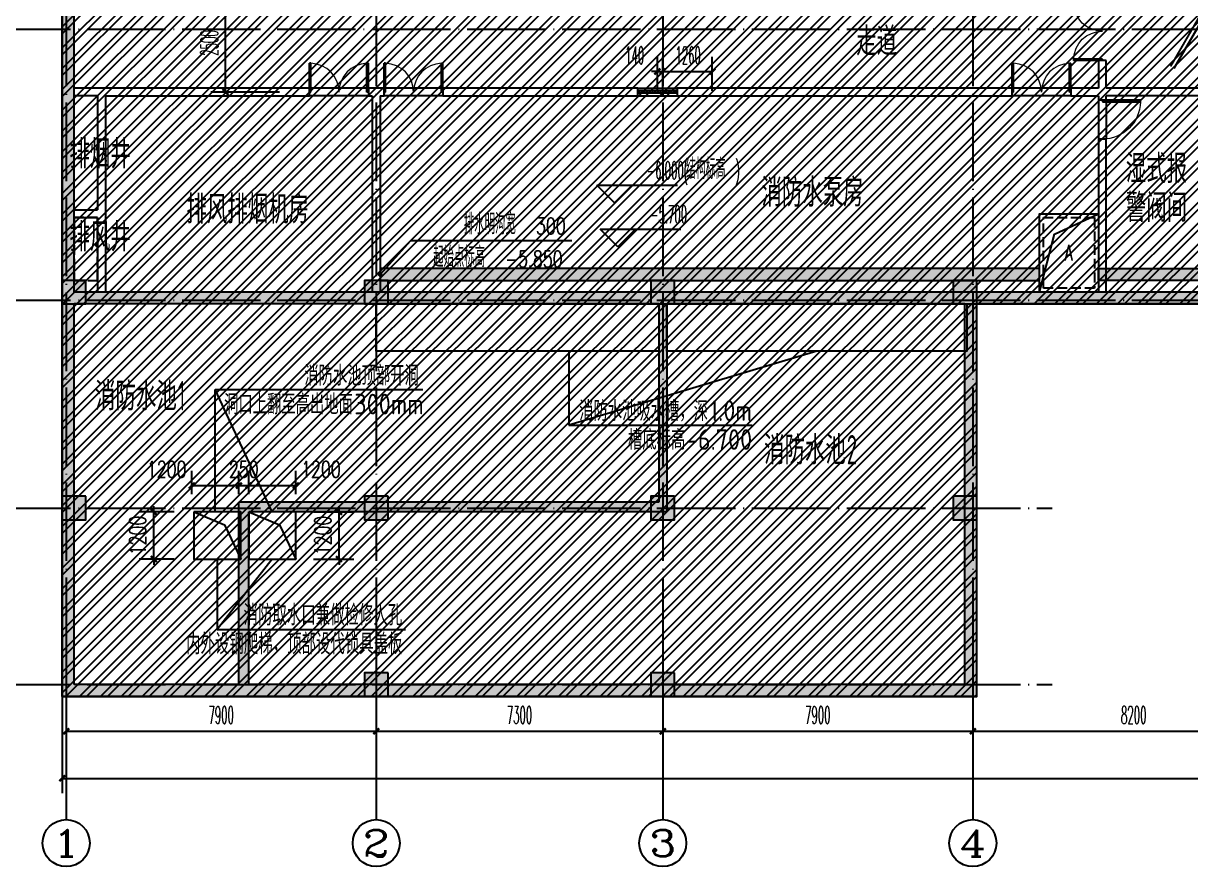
# Model space of a CAD drawing. Extents: x -888467 to -675969, y -675351 to -419232.
# Drawn here: x -857630 to -827889, y -504677 to -483189 of the extents above; entities that cross this region are included whole.
import ezdxf
from ezdxf.enums import TextEntityAlignment as Align

# ---------------------------------------------------------------- set-up
doc = ezdxf.new("R2010")
doc.units = 0
doc.header["$LTSCALE"] = 1000
for name, pattern in [('__DASH', [0.35, 0.25, -0.1]), ('DASH', [0.35, 0.25, -0.1]), ('DOTE', [2.42, 2, -0.2, 0.02, -0.2])]:
    doc.linetypes.add(name, pattern=pattern)
doc.layers.get('0').update_dxf_attribs({"linetype": 'CONTINUOUS'})
doc.layers.get('Defpoints').update_dxf_attribs({"linetype": 'CONTINUOUS'})
for name, color, linetype in [('AXIS', 3, 'CONTINUOUS'), ('AXIS_TEXT', 7, 'CONTINUOUS'), ('DOTE', 252, 'CONTINUOUS'), ('PUB_HATCH', 8, 'CONTINUOUS'), ('建筑层', 253, 'CONTINUOUS'), ('结构柱子', 253, 'CONTINUOUS')]:
    doc.layers.add(name, color=color, linetype=linetype)
doc.styles.add('_TCH_AXIS', font='COMPLEX', dxfattribs={"bigfont": 'GBCBIG'})
doc.styles.add('_TCH_DIM', font='simplex.shx', dxfattribs={"width": 0.6, "bigfont": 'gbcbig.shx'})
doc.styles.add('_TCH_DIM_T3', font='simplex.shx', dxfattribs={"width": 0.423529, "bigfont": 'gbcbig.shx'})
doc.styles.add('A_DIM', font='simplex.shx', dxfattribs={"width": 0.7, "bigfont": 'gbcbig.shx'})
doc.styles.add('A_DIM_T3', font='simplex.shx', dxfattribs={"width": 0.7, "bigfont": 'gbcbig.shx'})
doc.styles.add('COMPLEX', font='COMPLEX')
doc.styles.add('HZ', font='txt.shx', dxfattribs={"width": 0.9, "bigfont": 'hztxt.shx'})
doc.styles.get("Standard").update_dxf_attribs({"font": 'GBENOR', "bigfont": 'GBCBIG'})
doc.styles.add('房间名称', font='simplex.shx', dxfattribs={"width": 0.75, "bigfont": 'gbcbig.shx'})
doc.dimstyles.new('_TCH_ARCH&&150', dxfattribs={"dimtxt": 446.25, "dimasz": 150, "dimexe": 375, "dimexo": 450, "dimgap": 189.375, "dimtad": 1, "dimdec": 0, "dimzin": 0, "dimdsep": 46, "dimtxsty": '_TCH_DIM_T3', "dimblk": 'ARCHTICK', "dimcen": 0.09, "dimclrt": 7, "dimazin": 2, "dimtfac": 1, "dimtdec": 0, "dimtix": 1, "dimtmove": 2, "dimatfit": 3, "dimfxl": 1, "dimtolj": 1, "dimtzin": 0, "dimarcsym": 0})
doc.dimstyles.new('_TWT_ARCH&&150', dxfattribs={"dimtxt": 420, "dimasz": 150, "dimexe": 375, "dimexo": 450, "dimgap": 202.5, "dimtad": 1, "dimdec": 0, "dimzin": 0, "dimdsep": 46, "dimtxsty": 'A_DIM_T3', "dimblk": 'ARCHTICK', "dimcen": 0.09, "dimclrt": 7, "dimazin": 2, "dimtfac": 1, "dimtdec": 0, "dimtix": 1, "dimtmove": 2, "dimatfit": 3, "dimfxl": 1, "dimtolj": 1, "dimtzin": 0, "dimarcsym": 0})
pattern_1 = [(0, (-1303341.21, -1522689.866), (39.6875, 79.375), [0, -79.375])]

# ---------------------------------------------------------------- blocks, each defined once
blk = doc.blocks.new('_ArchTick')
at = {"color": 0, "linetype": 'ByBlock', "const_width": 0.4}
blk.add_lwpolyline([(-0.5, -0.5), (0.5, 0.5)], dxfattribs=at)
blk = doc.blocks.new('*D76')
at = {"layer": 'Defpoints', "color": 0, "transparency": 16777216}
for p in [(-852139, -494968), (-853339, -495639), (-852139, -495639)]:
    blk.add_point(p, dxfattribs=at)
at = {"layer": '建筑层', "color": 0, "lineweight": -2, "transparency": 16777216}
for p, q in [((-853339, -495189), (-853339, -494593)), ((-852139, -495189), (-852139, -494593)), ((-853339, -494968), (-852139, -494968))]:
    blk.add_line(p, q, dxfattribs=at)
at = {"layer": '建筑层', "color": 0, "lineweight": -2, "transparency": 16777216, "xscale": 150, "yscale": 150, "zscale": 150, "rotation": 180}
blk.add_blockref('_ArchTick', (-853339, -494968), dxfattribs=at)
at = {"layer": '建筑层', "color": 0, "lineweight": -2, "transparency": 16777216, "xscale": 150, "yscale": 150, "zscale": 150}
blk.add_blockref('_ArchTick', (-852139, -494968), dxfattribs=at)
at = {"layer": '建筑层', "color": 7, "transparency": 16777216, "insert": (-853979, -494555), "char_height": 420, "attachment_point": 5, "style": 'A_DIM_T3'}
blk.add_mtext('\\A1;1200', dxfattribs=at)
blk = doc.blocks.new('*D77')
at = {"layer": 'Defpoints', "color": 0, "transparency": 16777216}
for p in [(-851889, -494968), (-852139, -495639), (-851889, -495639)]:
    blk.add_point(p, dxfattribs=at)
at = {"layer": '建筑层', "color": 0, "lineweight": -2, "transparency": 16777216}
for p, q in [((-852139, -495189), (-852139, -494593)), ((-851889, -495189), (-851889, -494593)), ((-852139, -494968), (-852289, -494968)), ((-852139, -494968), (-851889, -494968)), ((-851889, -494968), (-851739, -494968))]:
    blk.add_line(p, q, dxfattribs=at)
at = {"layer": '建筑层', "color": 0, "lineweight": -2, "transparency": 16777216, "xscale": 150, "yscale": 150, "zscale": 150}
blk.add_blockref('_ArchTick', (-852139, -494968), dxfattribs=at)
at = {"layer": '建筑层', "color": 0, "lineweight": -2, "transparency": 16777216, "xscale": 150, "yscale": 150, "zscale": 150, "rotation": 180}
blk.add_blockref('_ArchTick', (-851889, -494968), dxfattribs=at)
at = {"layer": '建筑层', "color": 7, "transparency": 16777216, "insert": (-852014, -494555), "char_height": 420, "attachment_point": 5, "style": 'A_DIM_T3'}
blk.add_mtext('\\A1;250', dxfattribs=at)
blk = doc.blocks.new('*D78')
at = {"layer": 'Defpoints', "color": 0, "transparency": 16777216}
for p in [(-850689, -494968), (-851889, -495639), (-850689, -495639)]:
    blk.add_point(p, dxfattribs=at)
at = {"layer": '建筑层', "color": 0, "lineweight": -2, "transparency": 16777216}
for p, q in [((-851889, -495189), (-851889, -494593)), ((-850689, -495189), (-850689, -494593)), ((-851889, -494968), (-850689, -494968))]:
    blk.add_line(p, q, dxfattribs=at)
at = {"layer": '建筑层', "color": 0, "lineweight": -2, "transparency": 16777216, "xscale": 150, "yscale": 150, "zscale": 150, "rotation": 180}
blk.add_blockref('_ArchTick', (-851889, -494968), dxfattribs=at)
at = {"layer": '建筑层', "color": 0, "lineweight": -2, "transparency": 16777216, "xscale": 150, "yscale": 150, "zscale": 150}
blk.add_blockref('_ArchTick', (-850689, -494968), dxfattribs=at)
at = {"layer": '建筑层', "color": 7, "transparency": 16777216, "insert": (-850049, -494555), "char_height": 420, "attachment_point": 5, "style": 'A_DIM_T3'}
blk.add_mtext('\\A1;1200', dxfattribs=at)
blk = doc.blocks.new('*D79')
at = {"layer": 'Defpoints', "color": 0, "transparency": 16777216}
for p in [(-850689, -495639), (-849587, -495639), (-850689, -496839)]:
    blk.add_point(p, dxfattribs=at)
at = {"layer": '建筑层', "color": 0, "lineweight": -2, "transparency": 16777216}
for p, q in [((-849587, -495639), (-849587, -495489)), ((-850239, -495639), (-849212, -495639)), ((-849587, -496839), (-849587, -495639)), ((-850239, -496839), (-849212, -496839)), ((-849587, -496839), (-849587, -496989))]:
    blk.add_line(p, q, dxfattribs=at)
at = {"layer": '建筑层', "color": 0, "lineweight": -2, "transparency": 16777216, "xscale": 150, "yscale": 150, "zscale": 150}
for p, rotation in [((-849587, -495639), 270), ((-849587, -496839), 90)]:
    blk.add_blockref('_ArchTick', p, dxfattribs=dict(at, rotation=rotation))
at = {"layer": '建筑层', "color": 7, "transparency": 16777216, "insert": (-849999, -496239), "char_height": 420, "attachment_point": 5, "rotation": 90, "style": 'A_DIM_T3'}
blk.add_mtext('\\A1;1200', dxfattribs=at)
blk = doc.blocks.new('*D80')
at = {"layer": 'Defpoints', "color": 0, "transparency": 16777216}
for p in [(-854306, -495639), (-853339, -495639), (-853339, -496839)]:
    blk.add_point(p, dxfattribs=at)
at = {"layer": '建筑层', "color": 0, "lineweight": -2, "transparency": 16777216}
for p, q in [((-854306, -495639), (-854306, -495489)), ((-853789, -495639), (-854681, -495639)), ((-854306, -496839), (-854306, -495639)), ((-853789, -496839), (-854681, -496839)), ((-854306, -496839), (-854306, -496989))]:
    blk.add_line(p, q, dxfattribs=at)
at = {"layer": '建筑层', "color": 0, "lineweight": -2, "transparency": 16777216, "xscale": 150, "yscale": 150, "zscale": 150}
for p, rotation in [((-854306, -495639), 270), ((-854306, -496839), 90)]:
    blk.add_blockref('_ArchTick', p, dxfattribs=dict(at, rotation=rotation))
at = {"layer": '建筑层', "color": 7, "transparency": 16777216, "insert": (-854719, -496239), "char_height": 420, "attachment_point": 5, "rotation": 90, "style": 'A_DIM_T3'}
blk.add_mtext('\\A1;1200', dxfattribs=at)
blk = doc.blocks.new('A$C2B1B7B0A')
at = {"layer": '结构柱子'}
h = blk.add_hatch(color=253, dxfattribs=at)
h.dxf.hatch_style = 1
h.paths.add_polyline_path([(600, 10600), (0, 10600), (0, 10000), (600, 10000)])
h = blk.add_hatch(color=253, dxfattribs=at)
h.dxf.hatch_style = 1
h.paths.add_polyline_path([(8300, 10600), (7700, 10600), (7700, 10000), (8300, 10000)])
h = blk.add_hatch(color=253, dxfattribs=at)
h.dxf.hatch_style = 1
h.paths.add_polyline_path([(15600, 10600), (15000, 10600), (15000, 10000), (15600, 10000)])
h = blk.add_hatch(color=253, dxfattribs=at)
h.dxf.hatch_style = 1
h.paths.add_polyline_path([(23300, 10600), (22700, 10600), (22700, 10000), (23300, 10000)])
h = blk.add_hatch(color=253, dxfattribs=at)
h.dxf.hatch_style = 1
h.paths.add_polyline_path([(600, 5100), (0, 5100), (0, 4500), (600, 4500)])
h = blk.add_hatch(color=253, dxfattribs=at)
h.dxf.hatch_style = 1
h.paths.add_polyline_path([(8300, 5100), (7700, 5100), (7700, 4500), (8300, 4500)])
h = blk.add_hatch(color=253, dxfattribs=at)
h.dxf.hatch_style = 1
h.paths.add_polyline_path([(15600, 5100), (15000, 5100), (15000, 4500), (15600, 4500)])
h = blk.add_hatch(color=253, dxfattribs=at)
h.dxf.hatch_style = 1
h.paths.add_polyline_path([(23300, 5100), (22700, 5100), (22700, 4500), (23300, 4500)])
h = blk.add_hatch(color=253, dxfattribs=at)
h.dxf.hatch_style = 1
h.paths.add_polyline_path([(8300, 600), (7700, 600), (7700, 0), (8300, 0)])
h = blk.add_hatch(color=253, dxfattribs=at)
h.dxf.hatch_style = 1
h.paths.add_polyline_path([(15600, 600), (15000, 600), (15000, 0), (15600, 0)])
at = {"layer": '结构柱子', "color": 253}
for points in [[(600, 10600), (0, 10600), (0, 10000), (600, 10000)], [(8300, 10600), (7700, 10600), (7700, 10000), (8300, 10000)], [(15600, 10600), (15000, 10600), (15000, 10000), (15600, 10000)], [(23300, 10600), (22700, 10600), (22700, 10000), (23300, 10000)], [(600, 5100), (0, 5100), (0, 4500), (600, 4500)], [(8300, 5100), (7700, 5100), (7700, 4500), (8300, 4500)], [(15600, 5100), (15000, 5100), (15000, 4500), (15600, 4500)], [(23300, 5100), (22700, 5100), (22700, 4500), (23300, 4500)], [(8300, 600), (7700, 600), (7700, 0), (8300, 0)], [(15600, 600), (15000, 600), (15000, 0), (15600, 0)]]:
    blk.add_lwpolyline(points, close=True, dxfattribs=at)
blk = doc.blocks.new('*D585')
at = {"layer": 'Defpoints', "color": 0, "transparency": 16777216}
for p in [(-840076, -484417), (-841339, -485359), (-840076, -485359)]:
    blk.add_point(p, dxfattribs=at)
at = {"layer": '建筑层', "color": 0, "lineweight": -2, "transparency": 16777216}
for p, q in [((-841339, -484909), (-841339, -484042)), ((-840076, -484909), (-840076, -484042)), ((-841339, -484417), (-840076, -484417))]:
    blk.add_line(p, q, dxfattribs=at)
at = {"layer": '建筑层', "color": 0, "lineweight": -2, "transparency": 16777216, "xscale": 150, "yscale": 150, "zscale": 150, "rotation": 180}
blk.add_blockref('_ArchTick', (-841339, -484417), dxfattribs=at)
at = {"layer": '建筑层', "color": 0, "lineweight": -2, "transparency": 16777216, "xscale": 150, "yscale": 150, "zscale": 150}
blk.add_blockref('_ArchTick', (-840076, -484417), dxfattribs=at)
at = {"layer": '建筑层', "color": 7, "transparency": 16777216, "insert": (-840692, -484004), "char_height": 446.2, "attachment_point": 5, "style": '_TCH_DIM_T3'}
blk.add_mtext('\\A1;1260', dxfattribs=at)
blk = doc.blocks.new('*D586')
at = {"layer": 'Defpoints', "color": 0, "transparency": 16777216}
for p in [(-841339, -484417), (-841476, -485359), (-841339, -485359)]:
    blk.add_point(p, dxfattribs=at)
at = {"layer": '建筑层', "color": 0, "lineweight": -2, "transparency": 16777216}
for p, q in [((-841476, -484909), (-841476, -484042)), ((-841339, -484909), (-841339, -484042)), ((-841476, -484417), (-841626, -484417)), ((-841476, -484417), (-841339, -484417)), ((-841339, -484417), (-841189, -484417))]:
    blk.add_line(p, q, dxfattribs=at)
at = {"layer": '建筑层', "color": 0, "lineweight": -2, "transparency": 16777216, "xscale": 150, "yscale": 150, "zscale": 150}
blk.add_blockref('_ArchTick', (-841476, -484417), dxfattribs=at)
at = {"layer": '建筑层', "color": 0, "lineweight": -2, "transparency": 16777216, "xscale": 150, "yscale": 150, "zscale": 150, "rotation": 180}
blk.add_blockref('_ArchTick', (-841339, -484417), dxfattribs=at)
at = {"layer": '建筑层', "color": 7, "transparency": 16777216, "insert": (-842055, -484004), "char_height": 446.2, "attachment_point": 5, "style": '_TCH_DIM_T3'}
blk.add_mtext('\\A1;140', dxfattribs=at)
blk = doc.blocks.new('*D587')
at = {"layer": 'Defpoints', "color": 0, "transparency": 16777216}
for p in [(-852479, -482439), (-850652, -482439), (-850652, -484939)]:
    blk.add_point(p, dxfattribs=at)
at = {"layer": '建筑层', "color": 0, "lineweight": -2, "transparency": 16777216}
for p, q in [((-851102, -482439), (-852854, -482439)), ((-852479, -484939), (-852479, -482439)), ((-851102, -484939), (-852854, -484939))]:
    blk.add_line(p, q, dxfattribs=at)
at = {"layer": '建筑层', "color": 0, "lineweight": -2, "transparency": 16777216, "xscale": 150, "yscale": 150, "zscale": 150}
for p, rotation in [((-852479, -482439), 90), ((-852479, -484939), 270)]:
    blk.add_blockref('_ArchTick', p, dxfattribs=dict(at, rotation=rotation))
at = {"layer": '建筑层', "color": 7, "transparency": 16777216, "insert": (-852892, -483689), "char_height": 446.2, "attachment_point": 5, "rotation": 90, "style": '_TCH_DIM_T3'}
blk.add_mtext('\\A1;2500', dxfattribs=at)
blk = doc.blocks.new('*D591')
at = {"layer": 'AXIS', "color": 0, "lineweight": -2, "transparency": 16777216}
for p, q in [((-856539, -497927), (-856539, -501602)), ((-848639, -497927), (-848639, -501602)), ((-856539, -501227), (-848639, -501227))]:
    blk.add_line(p, q, dxfattribs=at)
at = {"layer": 'Defpoints', "color": 0, "transparency": 16777216}
for p in [(-856539, -497477), (-848639, -497477), (-848639, -501227)]:
    blk.add_point(p, dxfattribs=at)
at = {"layer": 'AXIS', "color": 0, "lineweight": -2, "transparency": 16777216, "xscale": 150, "yscale": 150, "zscale": 150, "rotation": 180}
blk.add_blockref('_ArchTick', (-856539, -501227), dxfattribs=at)
at = {"layer": 'AXIS', "color": 0, "lineweight": -2, "transparency": 16777216, "xscale": 150, "yscale": 150, "zscale": 150}
blk.add_blockref('_ArchTick', (-848639, -501227), dxfattribs=at)
at = {"layer": 'AXIS', "color": 7, "transparency": 16777216, "insert": (-852589, -500814), "char_height": 446.2, "attachment_point": 5, "style": '_TCH_DIM_T3'}
blk.add_mtext('\\A1;7900', dxfattribs=at)
blk = doc.blocks.new('*D592')
at = {"layer": 'AXIS', "color": 0, "lineweight": -2, "transparency": 16777216}
for p, q in [((-848639, -497927), (-848639, -501602)), ((-841339, -497927), (-841339, -501602)), ((-848639, -501227), (-841339, -501227))]:
    blk.add_line(p, q, dxfattribs=at)
at = {"layer": 'Defpoints', "color": 0, "transparency": 16777216}
for p in [(-848639, -497477), (-841339, -497477), (-841339, -501227)]:
    blk.add_point(p, dxfattribs=at)
at = {"layer": 'AXIS', "color": 0, "lineweight": -2, "transparency": 16777216, "xscale": 150, "yscale": 150, "zscale": 150, "rotation": 180}
blk.add_blockref('_ArchTick', (-848639, -501227), dxfattribs=at)
at = {"layer": 'AXIS', "color": 0, "lineweight": -2, "transparency": 16777216, "xscale": 150, "yscale": 150, "zscale": 150}
blk.add_blockref('_ArchTick', (-841339, -501227), dxfattribs=at)
at = {"layer": 'AXIS', "color": 7, "transparency": 16777216, "insert": (-844989, -500814), "char_height": 446.2, "attachment_point": 5, "style": '_TCH_DIM_T3'}
blk.add_mtext('\\A1;7300', dxfattribs=at)
blk = doc.blocks.new('*D593')
at = {"layer": 'AXIS', "color": 0, "lineweight": -2, "transparency": 16777216}
for p, q in [((-841339, -497927), (-841339, -501602)), ((-833439, -497927), (-833439, -501602)), ((-841339, -501227), (-833439, -501227))]:
    blk.add_line(p, q, dxfattribs=at)
at = {"layer": 'Defpoints', "color": 0, "transparency": 16777216}
for p in [(-841339, -497477), (-833439, -497477), (-833439, -501227)]:
    blk.add_point(p, dxfattribs=at)
at = {"layer": 'AXIS', "color": 0, "lineweight": -2, "transparency": 16777216, "xscale": 150, "yscale": 150, "zscale": 150, "rotation": 180}
blk.add_blockref('_ArchTick', (-841339, -501227), dxfattribs=at)
at = {"layer": 'AXIS', "color": 0, "lineweight": -2, "transparency": 16777216, "xscale": 150, "yscale": 150, "zscale": 150}
blk.add_blockref('_ArchTick', (-833439, -501227), dxfattribs=at)
at = {"layer": 'AXIS', "color": 7, "transparency": 16777216, "insert": (-837389, -500814), "char_height": 446.2, "attachment_point": 5, "style": '_TCH_DIM_T3'}
blk.add_mtext('\\A1;7900', dxfattribs=at)
blk = doc.blocks.new('*D594')
at = {"layer": 'AXIS', "color": 0, "lineweight": -2, "transparency": 16777216}
for p, q in [((-833439, -497927), (-833439, -501602)), ((-825239, -497927), (-825239, -501602)), ((-833439, -501227), (-825239, -501227))]:
    blk.add_line(p, q, dxfattribs=at)
at = {"layer": 'Defpoints', "color": 0, "transparency": 16777216}
for p in [(-833439, -497477), (-825239, -497477), (-825239, -501227)]:
    blk.add_point(p, dxfattribs=at)
at = {"layer": 'AXIS', "color": 0, "lineweight": -2, "transparency": 16777216, "xscale": 150, "yscale": 150, "zscale": 150, "rotation": 180}
blk.add_blockref('_ArchTick', (-833439, -501227), dxfattribs=at)
at = {"layer": 'AXIS', "color": 0, "lineweight": -2, "transparency": 16777216, "xscale": 150, "yscale": 150, "zscale": 150}
blk.add_blockref('_ArchTick', (-825239, -501227), dxfattribs=at)
at = {"layer": 'AXIS', "color": 7, "transparency": 16777216, "insert": (-829339, -500814), "char_height": 446.2, "attachment_point": 5, "style": '_TCH_DIM_T3'}
blk.add_mtext('\\A1;8200', dxfattribs=at)
blk = doc.blocks.new('*D612')
at = {"layer": 'AXIS', "color": 0, "lineweight": -2, "transparency": 16777216}
for p, q in [((-856639, -497927), (-856639, -502802)), ((-717639, -497927), (-717639, -502802)), ((-856639, -502427), (-717639, -502427))]:
    blk.add_line(p, q, dxfattribs=at)
at = {"layer": 'Defpoints', "color": 0, "transparency": 16777216}
for p in [(-856639, -497477), (-717639, -497477), (-717639, -502427)]:
    blk.add_point(p, dxfattribs=at)
at = {"layer": 'AXIS', "color": 0, "lineweight": -2, "transparency": 16777216, "xscale": 150, "yscale": 150, "zscale": 150, "rotation": 180}
blk.add_blockref('_ArchTick', (-856639, -502427), dxfattribs=at)
at = {"layer": 'AXIS', "color": 0, "lineweight": -2, "transparency": 16777216, "xscale": 150, "yscale": 150, "zscale": 150}
blk.add_blockref('_ArchTick', (-717639, -502427), dxfattribs=at)
at = {"layer": 'AXIS', "color": 7, "transparency": 16777216, "insert": (-787139, -502014), "char_height": 446.2, "attachment_point": 5, "style": '_TCH_DIM_T3'}
blk.add_mtext('\\A1;139000', dxfattribs=at)
blk = doc.blocks.new('$DorLib2D$00000193')
at = {"color": 0}
blk.add_line((-0.5, 0.1), (0.366, 0.6), dxfattribs=at)
at = {"color": 0, "const_width": 0.0333}
blk.add_lwpolyline([(-0.533, 0.158), (0.333, 0.658)], dxfattribs=at)
blk = doc.blocks.new('$DorLib2D$00000001')
for p, q in [((0.45, 0.975), (0.5, 0.975)), ((0.45, 0), (0.45, 0.975)), ((0.5, 0), (0.5, 0.975)), ((0.5, 0), (0.45, 0))]:
    blk.add_line(p, q)
at = {"lineweight": 13}
blk.add_arc((0.475, 0), 0.975, 91.4693, 180, dxfattribs=at)
blk = doc.blocks.new('$DorLib2D$00000002')
for p, q in [((-0.5, 0), (-0.5, 0.4875)), ((-0.475, 0.4875), (-0.5, 0.4875)), ((-0.475, 0), (-0.475, 0.4875)), ((0.475, 0), (0.475, 0.4875)), ((0.475, 0.4875), (0.5, 0.4875)), ((0.5, 0), (0.5, 0.4875)), ((-0.5, 0), (-0.475, 0)), ((0.5, 0), (0.475, 0))]:
    blk.add_line(p, q)
at = {"lineweight": 13}
for centre, start, end in [((-0.4875, 0), 0, 88.53072), ((0.4875, 0), 91.46928, 180)]:
    blk.add_arc(centre, 0.4875, start, end, dxfattribs=at)
blk = doc.blocks.new('$WINLIB2D$00000039')
at = {"color": 0}
for points in [[(-0.5, 0.5), (-0.5, -0.5)], [(0.5, 0.5), (-0.5, 0.5)], [(0.5, -0.5), (0.5, 0.5)], [(-0.5, 0.167), (0.5, 0.167)], [(-0.452, -0.167), (-0.5, 0.084)], [(-0.384, -0.167), (-0.448, 0.167)], [(-0.316, -0.167), (-0.38, 0.167)], [(-0.248, -0.167), (-0.312, 0.167)], [(-0.18, -0.167), (-0.244, 0.167)], [(-0.112, -0.167), (-0.176, 0.167)], [(-0.044, -0.167), (-0.108, 0.167)], [(0.024, -0.167), (-0.04, 0.167)], [(0.092, -0.167), (0.028, 0.167)], [(0.16, -0.167), (0.096, 0.167)], [(0.228, -0.167), (0.164, 0.167)], [(0.296, -0.167), (0.232, 0.167)], [(0.364, -0.167), (0.3, 0.167)], [(0.432, -0.167), (0.368, 0.167)], [(0.5, -0.167), (0.436, 0.167)], [(-0.5, -0.167), (0.5, -0.167)], [(0.5, -0.5), (-0.5, -0.5)]]:
    blk.add_lwpolyline(points, dxfattribs=at)
blk = doc.blocks.new('_AXISO')
blk.add_circle((0, 0), 0.5)
at = {"layer": 'AXIS_TEXT', "style": 'COMPLEX', "width": 1.041667}
blk.add_attdef('A', text='', height=0.56, dxfattribs=at).set_placement((-0.25, -0.28), (0.25, -0.28), align=Align.FIT)

msp = doc.modelspace()

# ---------------------------------------------------------------- hatches: boundary and pattern name
at = {"layer": 'PUB_HATCH'}
for points in [[(-856639.1, -484938.7), (-856339.1, -484938.7), (-856339.1, -482438.7), (-856639.1, -482438.7)], [(-856639.1, -488038.7), (-856339.1, -488038.7), (-856339.1, -484938.7), (-856639.1, -484938.7)], [(-856439.1, -490205.4), (-856339.1, -490038.7), (-856339.1, -488038.7), (-856639.1, -488038.7), (-856639.1, -490238.7)], [(-855639.1, -490338.7), (-855639.1, -490038.7), (-856339.1, -490038.7), (-856439.1, -490205.4), (-856339.1, -490338.7)], [(-848639.1, -490338.7), (-848639.1, -490038.7), (-855639.1, -490038.7), (-855639.1, -490338.7)], [(-841339.1, -490238.7), (-841339.1, -490038.7), (-848639.1, -490038.7), (-848639.1, -490338.7), (-841439.1, -490338.7)], [(-833472.4, -490238.7), (-833439.1, -490038.7), (-841339.1, -490038.7), (-841339.1, -490238.7), (-841239.1, -490338.7), (-833639.1, -490338.7)], [(-830139.1, -490338.7), (-830139.1, -490038.7), (-833439.1, -490038.7), (-833472.4, -490238.7), (-833339.1, -490338.7)], [(-827464.1, -490138.7), (-827589.1, -490038.7), (-830139.1, -490038.7), (-830139.1, -490338.7), (-827464.1, -490338.7)], [(-856639.1, -500338.7), (-856339.1, -500038.7), (-856339.1, -490338.7), (-856439.1, -490205.4), (-856639.1, -490238.7)], [(-841339.1, -490238.7), (-841439.1, -490338.7), (-841439.1, -495388.7), (-841239.1, -495638.7), (-841239.1, -490338.7)], [(-833639.1, -500038.7), (-833339.1, -500338.7), (-833339.1, -490338.7), (-833472.4, -490238.7), (-833639.1, -490338.7)], [(-841239.1, -495638.7), (-841439.1, -495388.7), (-852139.1, -495388.7), (-851889.1, -495638.7)], [(-852022.4, -500138.7), (-851889.1, -500038.7), (-851889.1, -495638.7), (-852139.1, -495388.7), (-852139.1, -500038.7)], [(-852022.4, -500138.7), (-852139.1, -500038.7), (-856339.1, -500038.7), (-856639.1, -500338.7), (-852039.1, -500338.7)], [(-833339.1, -500338.7), (-833639.1, -500038.7), (-851889.1, -500038.7), (-852022.4, -500138.7), (-852039.1, -500338.7)]]:
    msp.add_hatch(color=256, dxfattribs=at).paths.add_polyline_path(points)
at = {"layer": '建筑层'}
h = msp.add_hatch(dxfattribs=at)
h.set_pattern_fill('金属', color=253, scale=150)
h.set_pattern_definition([(45, (-2303341.2, -1522689.87), (-265.16504, 265.16504), []), (45, (-2303164.44, -1522689.87), (-265.16504, 265.16504), [])])
h.paths.add_polyline_path([(-856639.1, -500338.7), (-833339.1, -500338.7), (-833339.1, -490338.7), (-827589.1, -490338.7), (-827589.1, -464588.7), (-825339.1, -464588.7), (-825339.1, -456938.7), (-813289.1, -456938.7), (-813289.1, -457938.7), (-801039.1, -457938.7), (-801039.1, -453838.7), (-807889.1, -453838.7), (-807889.1, -445457.1), (-815151.3, -445457.1), (-814951.2, -445593), (-814666.4, -445817.7), (-814469.8, -445998), (-814237.9, -446243.2), (-814047.2, -446477.9), (-813868.8, -446733.2), (-813699, -447020.2), (-813530.3, -447370.3), (-813413.2, -447676.8), (-813239.1, -447934.9), (-813266.1, -448233.3), (-813239.1, -448388.7), (-813208.8, -448629.7), (-813189.1, -448809.9), (-813189.4, -448984.8), (-813189.1, -449038.7), (-813189.1, -453838.7), (-856639.1, -453838.7)])
h.paths.add_polyline_path([(-832839.1, -482538.7), (-839239.1, -482538.7), (-839239.1, -479588.7), (-832839.1, -479588.7)], flags=16)
h.paths.add_polyline_path([(-832839.1, -461638.7), (-839239.1, -461638.7), (-839239.1, -464588.7), (-832839.1, -464588.7)], flags=16)
at = {"layer": '建筑层', "linetype": 'DASH'}
h = msp.add_hatch(dxfattribs=at)
h.set_pattern_fill('DOTS', color=253, scale=50)
h.set_pattern_definition(pattern_1)
h.paths.add_polyline_path([(-831739.1, -489738.7), (-831739.1, -489438.7), (-848539.1, -489438.7), (-848539.1, -489738.7)])
h.paths.add_polyline_path([(-827589.1, -489738.7), (-827589.1, -489438.7), (-830239.1, -489438.7), (-830239.1, -489738.7)])
h = msp.add_hatch(dxfattribs=at)
h.set_pattern_fill('DOTS', color=253, scale=50)
h.set_pattern_definition(pattern_1)
h.paths.add_polyline_path([(-831739.1, -489738.7), (-831739.1, -489438.7), (-848539.1, -489438.7), (-848539.1, -489738.7)])
h.paths.add_polyline_path([(-827589.1, -489738.7), (-827589.1, -489438.7), (-830239.1, -489438.7), (-830239.1, -489738.7)])
at = {"layer": '建筑层'}
h = msp.add_hatch(color=253, dxfattribs=at)
h.dxf.hatch_style = 1
h.paths.add_polyline_path([(-856039.1, -489738.7), (-856639.1, -489738.7), (-856639.1, -490338.7), (-856039.1, -490338.7)])
h = msp.add_hatch(color=253, dxfattribs=at)
h.dxf.hatch_style = 1
h.paths.add_polyline_path([(-848339.1, -489738.7), (-848939.1, -489738.7), (-848939.1, -490338.7), (-848339.1, -490338.7)])
h = msp.add_hatch(color=253, dxfattribs=at)
h.dxf.hatch_style = 1
h.paths.add_polyline_path([(-841039.1, -489738.7), (-841639.1, -489738.7), (-841639.1, -490338.7), (-841039.1, -490338.7)])
h = msp.add_hatch(color=253, dxfattribs=at)
h.dxf.hatch_style = 1
h.paths.add_polyline_path([(-833339.1, -489738.7), (-833939.1, -489738.7), (-833939.1, -490338.7), (-833339.1, -490338.7)])
h = msp.add_hatch(color=253, dxfattribs=at)
h.dxf.hatch_style = 1
h.paths.add_polyline_path([(-856039.1, -495238.6), (-856639.1, -495238.6), (-856639.1, -495838.6), (-856039.1, -495838.6)])
h = msp.add_hatch(color=253, dxfattribs=at)
h.dxf.hatch_style = 1
h.paths.add_polyline_path([(-848339.1, -495238.6), (-848939.1, -495238.6), (-848939.1, -495838.6), (-848339.1, -495838.6)])
h = msp.add_hatch(color=253, dxfattribs=at)
h.dxf.hatch_style = 1
h.paths.add_polyline_path([(-841039.1, -495238.6), (-841639.1, -495238.6), (-841639.1, -495838.6), (-841039.1, -495838.6)])
h = msp.add_hatch(color=253, dxfattribs=at)
h.dxf.hatch_style = 1
h.paths.add_polyline_path([(-833339.1, -495238.6), (-833939.1, -495238.6), (-833939.1, -495838.6), (-833339.1, -495838.6)])
h = msp.add_hatch(color=253, dxfattribs=at)
h.dxf.hatch_style = 1
h.paths.add_polyline_path([(-848339.1, -499738.7), (-848939.1, -499738.7), (-848939.1, -500338.7), (-848339.1, -500338.7)])
h = msp.add_hatch(color=253, dxfattribs=at)
h.dxf.hatch_style = 1
h.paths.add_polyline_path([(-841039.1, -499738.7), (-841639.1, -499738.7), (-841639.1, -500338.7), (-841039.1, -500338.7)])

# ---------------------------------------------------------------- linework, layer by layer
at = {"layer": 'AXIS'}
for p, q in [((-856539.1, -497476.6), (-856539.1, -503476.6)), ((-848639.1, -497476.6), (-848639.1, -503476.6)), ((-841339.1, -497476.6), (-841339.1, -503476.6)), ((-833439.1, -497476.6), (-833439.1, -503476.6))]:
    msp.add_line(p, q, dxfattribs=at)
at = {"layer": 'DOTE', "linetype": 'DOTE'}
for p, q in [((-856539.1, -448908.1), (-856539.1, -502156.6)), ((-848639.1, -448908.1), (-848639.1, -502143.6)), ((-841339.1, -448908.1), (-841339.1, -502143.6)), ((-833439.1, -448908.1), (-833439.1, -502156.6)), ((-860846.2, -483338.7), (-713239.1, -483338.7)), ((-860846.2, -490238.7), (-713239.1, -490238.7)), ((-860846.2, -495538.7), (-831420.1, -495538.7)), ((-860846.2, -500038.7), (-831420.1, -500038.7))]:
    msp.add_line(p, q, dxfattribs=at)
at = {"layer": '建筑层', "color": 253}
for p, q in [((-856639.1, -484938.7), (-856639.1, -482438.7)), ((-856339.1, -484938.7), (-856339.1, -482438.7)), ((-830039.1, -484138.7), (-830239.1, -484138.7)), ((-830239.1, -484138.7), (-830239.1, -484838.7)), ((-830039.1, -484838.7), (-830039.1, -484138.7)), ((-856639.1, -488038.7), (-856639.1, -484938.7)), ((-855639.1, -484838.7), (-856339.1, -484838.7)), ((-856339.1, -488038.7), (-856339.1, -484938.7)), ((-855739.1, -485038.7), (-856339.1, -485038.7)), ((-855739.1, -485038.7), (-855739.1, -487938.7)), ((-850339.1, -484838.7), (-855639.1, -484838.7)), ((-855539.1, -485038.7), (-850339.1, -485038.7)), ((-855539.1, -485038.7), (-855539.1, -488038.7)), ((-848839.1, -484838.7), (-850339.1, -484838.7)), ((-850339.1, -485038.7), (-850339.1, -484838.7)), ((-848839.1, -485038.7), (-850339.1, -485038.7)), ((-848639.1, -484838.7), (-848839.1, -484838.7)), ((-848839.1, -484838.7), (-848839.1, -485038.7)), ((-848839.1, -485038.7), (-848739.1, -485038.7)), ((-848739.1, -485038.7), (-848739.1, -490038.7)), ((-848439.1, -484838.7), (-848639.1, -484838.7)), ((-848539.1, -485038.7), (-848539.1, -490038.7)), ((-848539.1, -485038.7), (-848439.1, -485038.7)), ((-846939.1, -484838.7), (-848439.1, -484838.7)), ((-848439.1, -485038.7), (-848439.1, -484838.7)), ((-846939.1, -485038.7), (-848439.1, -485038.7)), ((-841976.1, -484838.7), (-846939.1, -484838.7)), ((-846939.1, -484838.7), (-846939.1, -485038.7)), ((-846939.1, -485038.7), (-841976.1, -485038.7)), ((-841976.1, -485038.7), (-841976.1, -484838.7)), ((-832439.1, -484838.7), (-840976.1, -484838.7)), ((-840976.1, -484838.7), (-840976.1, -485038.7)), ((-840976.1, -485038.7), (-832439.1, -485038.7)), ((-830939.1, -484838.7), (-832439.1, -484838.7)), ((-832439.1, -485038.7), (-832439.1, -484838.7)), ((-830939.1, -485038.7), (-832439.1, -485038.7)), ((-830239.1, -484838.7), (-830939.1, -484838.7)), ((-830939.1, -484838.7), (-830939.1, -485038.7)), ((-830939.1, -485038.7), (-830239.1, -485038.7)), ((-830239.1, -485038.7), (-830239.1, -485138.7)), ((-827589.1, -484838.7), (-830039.1, -484838.7)), ((-827589.1, -485038.7), (-830039.1, -485038.7)), ((-830039.1, -485138.7), (-830039.1, -485038.7)), ((-830239.1, -485138.7), (-830239.1, -486138.7)), ((-830239.1, -485138.7), (-830039.1, -485138.7)), ((-830039.1, -485138.7), (-830039.1, -486138.7)), ((-830039.1, -486138.7), (-830239.1, -486138.7)), ((-830239.1, -486138.7), (-830239.1, -490038.7)), ((-830039.1, -490038.7), (-830039.1, -486138.7)), ((-842572.2, -487766.4), (-843022.2, -487316.4)), ((-843022.2, -487316.4), (-840962.2, -487316.4)), ((-842572.2, -487766.4), (-842122.2, -487316.4)), ((-856639.1, -490238.7), (-856639.1, -488038.7)), ((-856339.1, -487938.7), (-855739.1, -487938.7)), ((-856339.1, -490038.7), (-856339.1, -488038.7)), ((-855539.1, -488038.7), (-855539.1, -490038.7)), ((-856339.1, -488138.7), (-855739.1, -488138.7)), ((-855739.1, -488138.7), (-855739.1, -490038.7)), ((-842487.7, -488884.4), (-842937.7, -488434.4)), ((-842937.7, -488434.4), (-840877.7, -488434.4)), ((-842487.7, -488884.4), (-842037.7, -488434.4)), ((-848539.1, -489588.7), (-847759.2, -488720.1)), ((-847759.2, -488720.1), (-843655.4, -488720.1)), ((-855639.1, -490038.7), (-856339.1, -490038.7)), ((-848639.1, -490038.7), (-855639.1, -490038.7)), ((-841339.1, -490038.7), (-848639.1, -490038.7)), ((-833439.1, -490038.7), (-841339.1, -490038.7)), ((-830139.1, -490038.7), (-833439.1, -490038.7)), ((-827589.1, -490038.7), (-830139.1, -490038.7)), ((-856639.1, -500338.7), (-856639.1, -490238.7)), ((-856339.1, -500038.7), (-856339.1, -490338.7)), ((-855639.1, -490338.7), (-856339.1, -490338.7)), ((-848639.1, -490338.7), (-855639.1, -490338.7)), ((-841439.1, -490338.7), (-848639.1, -490338.7)), ((-841439.1, -490338.7), (-841439.1, -495388.7)), ((-833639.1, -490338.7), (-841239.1, -490338.7)), ((-841239.1, -490338.7), (-841239.1, -495638.7)), ((-833639.1, -500038.7), (-833639.1, -490338.7)), ((-833339.1, -500338.7), (-833339.1, -490338.7)), ((-830139.1, -490338.7), (-833339.1, -490338.7)), ((-827464.1, -490338.7), (-830139.1, -490338.7)), ((-843733.6, -491538.7), (-843733.6, -493425.6)), ((-837414.1, -491538.7), (-843733.6, -493425.6)), ((-852739.1, -495638.7), (-852739.1, -492523)), ((-851289.1, -495638.7), (-852739.1, -492523)), ((-852739.1, -492523), (-847448.9, -492523)), ((-843733.6, -493425.6), (-839059.6, -493425.6)), ((-841439.1, -495388.7), (-852139.1, -495388.7)), ((-852139.1, -500038.7), (-852139.1, -495388.7)), ((-841239.1, -495638.7), (-851889.1, -495638.7)), ((-851889.1, -500038.7), (-851889.1, -495638.7)), ((-852689.1, -496838.7), (-852689.1, -498634.9)), ((-851289.1, -496838.7), (-852689.1, -498634.9)), ((-852689.1, -498634.9), (-847897.4, -498634.9)), ((-852139.1, -500038.7), (-856339.1, -500038.7)), ((-833639.1, -500038.7), (-851889.1, -500038.7)), ((-852039.1, -500338.7), (-856639.1, -500338.7)), ((-833339.1, -500338.7), (-852039.1, -500338.7))]:
    msp.add_line(p, q, dxfattribs=at)
for points in [[(-813189.1, -453838.7), (-856639.1, -453838.7), (-856639.1, -500338.7), (-833339.1, -500338.7), (-833339.1, -490338.7), (-827589.1, -490338.7)], [(-831739.1, -490038.7), (-831360.7, -488562), (-830239.1, -488038.7)], [(-853289.1, -495638.7), (-852504.8, -495965.5), (-852089.1, -496838.7)], [(-851889.1, -495638.7), (-851104.8, -495965.5), (-850689.1, -496838.7)]]:
    msp.add_lwpolyline(points, dxfattribs=at)
for points in [[(-830239.1, -488038.7), (-830239.1, -490038.7), (-831739.1, -490038.7), (-831739.1, -488038.7)], [(-830239.1, -488038.7), (-830239.1, -490038.7), (-831739.1, -490038.7), (-831739.1, -488038.7)], [(-830239.1, -488038.7), (-830239.1, -490038.7), (-831739.1, -490038.7), (-831739.1, -488038.7)], [(-848539.1, -489738.7), (-831739.1, -489738.7), (-831739.1, -489438.7), (-848539.1, -489438.7)], [(-848539.1, -489738.7), (-831739.1, -489738.7), (-831739.1, -489438.7), (-848539.1, -489438.7)], [(-848539.1, -489738.7), (-831739.1, -489738.7), (-831739.1, -489438.7), (-848539.1, -489438.7)], [(-830239.1, -489438.7), (-827589.1, -489438.7), (-827589.1, -489738.7), (-830239.1, -489738.7)], [(-856039.1, -489738.7), (-856639.1, -489738.7), (-856639.1, -490338.7), (-856039.1, -490338.7)], [(-848339.1, -489738.7), (-848939.1, -489738.7), (-848939.1, -490338.7), (-848339.1, -490338.7)], [(-841039.1, -489738.7), (-841639.1, -489738.7), (-841639.1, -490338.7), (-841039.1, -490338.7)], [(-833339.1, -489738.7), (-833939.1, -489738.7), (-833939.1, -490338.7), (-833339.1, -490338.7)], [(-848639.1, -490338.7), (-841439.1, -490338.7), (-841439.1, -491538.7), (-848639.1, -491538.7)], [(-841239.1, -490338.7), (-833589.1, -490338.7), (-833589.1, -491538.7), (-841239.1, -491538.7)], [(-856039.1, -495238.6), (-856639.1, -495238.6), (-856639.1, -495838.6), (-856039.1, -495838.6)], [(-848339.1, -495238.6), (-848939.1, -495238.6), (-848939.1, -495838.6), (-848339.1, -495838.6)], [(-841039.1, -495238.6), (-841639.1, -495238.6), (-841639.1, -495838.6), (-841039.1, -495838.6)], [(-833339.1, -495238.6), (-833939.1, -495238.6), (-833939.1, -495838.6), (-833339.1, -495838.6)], [(-853289.1, -495638.7), (-853289.1, -496838.7), (-852089.1, -496838.7), (-852089.1, -495638.7)], [(-851889.1, -495638.7), (-851889.1, -496838.7), (-850689.1, -496838.7), (-850689.1, -495638.7)], [(-848339.1, -499738.7), (-848939.1, -499738.7), (-848939.1, -500338.7), (-848339.1, -500338.7)], [(-841039.1, -499738.7), (-841639.1, -499738.7), (-841639.1, -500338.7), (-841039.1, -500338.7)]]:
    msp.add_lwpolyline(points, close=True, dxfattribs=at)
at = {"layer": '建筑层', "color": 253, "linetype": 'DASH'}
msp.add_lwpolyline([(-856339.1, -489738.7), (-855739.1, -489738.7), (-855739.1, -488138.7), (-856339.1, -488138.7)], close=True, dxfattribs=at)
at = {"layer": '建筑层', "color": 253, "linetype": '__DASH'}
msp.add_lwpolyline([(-830339.1, -488138.7), (-830339.1, -489938.7), (-831639.1, -489938.7), (-831639.1, -488138.7)], close=True, dxfattribs=at)
at = {"layer": '建筑层', "color": 253, "const_width": 60}
msp.add_lwpolyline([(-848559.1, -489611, 1), (-848519.1, -489566.4, 1)], format="xyb", close=True, dxfattribs=at)

# ---------------------------------------------------------------- block references
msp.add_blockref('A$C2B1B7B0A', (-856639.1, -500338.7))
at = {"layer": 'AXIS'}
ref = msp.add_blockref('_AXISO', (-856539.1, -504076.6), dxfattribs=dict(at, xscale=1200, yscale=1200, zscale=1200))
ref.add_attrib('A', '1', dxfattribs={"layer": 'AXIS_TEXT', "height": 678.8, "style": '_TCH_AXIS', "width": 2.333333}).set_placement((-856878.5, -504416.1), (-856199.7, -504416.1), align=Align.FIT)
ref = msp.add_blockref('_AXISO', (-848639.1, -504076.6), dxfattribs=dict(at, xscale=1200, yscale=1200, zscale=1200))
ref.add_attrib('A', '2', dxfattribs={"layer": 'AXIS_TEXT', "height": 678.8, "style": '_TCH_AXIS', "width": 1.5}).set_placement((-848978.5, -504416.1), (-848299.7, -504416.1), align=Align.FIT)
ref = msp.add_blockref('_AXISO', (-841339.1, -504076.6), dxfattribs=dict(at, xscale=1200, yscale=1200, zscale=1200))
ref.add_attrib('A', '3', dxfattribs={"layer": 'AXIS_TEXT', "height": 678.8, "style": '_TCH_AXIS', "width": 1.5}).set_placement((-841678.5, -504416.1), (-840999.7, -504416.1), align=Align.FIT)
ref = msp.add_blockref('_AXISO', (-833439.1, -504076.6), dxfattribs=dict(at, xscale=1200, yscale=1200, zscale=1200))
ref.add_attrib('A', '4', dxfattribs={"layer": 'AXIS_TEXT', "height": 678.8, "style": '_TCH_AXIS', "width": 1.3125}).set_placement((-833778.5, -504416.1), (-833099.7, -504416.1), align=Align.FIT)
at = {"layer": '建筑层', "color": 253, "zscale": 200.0000000010477}
for name, p, xscale, yscale, rotation in [('$DorLib2D$00000002', (-830139.1, -483388.7), 1500, -1500, 270), ('$DorLib2D$00000002', (-849589.1, -484938.7), -1500, -1500, 180.0000000045261), ('$DorLib2D$00000002', (-847689.1, -484938.7), -1500, -1500, 180.0000000045256), ('$DorLib2D$00000002', (-831689.1, -484938.7), -1500, -1500, 180.0000000045256), ('$WINLIB2D$00000039', (-841476.1, -484938.7), 1000, -200.0000000010477, 180.0000000045256), ('$DorLib2D$00000001', (-830139.1, -485638.7), -1000, 1000, 270)]:
    msp.add_blockref(name, p, dxfattribs=dict(at, xscale=xscale, yscale=yscale, rotation=rotation))
at = {"layer": '建筑层', "color": 253, "linetype": 'DASH', "xscale": -1500, "yscale": 1500, "zscale": 350, "rotation": 89.99999995952581}
msp.add_blockref('$DorLib2D$00000193', (-827414.1, -483788.7), dxfattribs=at)

# ---------------------------------------------------------------- texts
at = {"layer": '建筑层', "color": 253}
for s, height, p in [('走道', 723.4, (-836409.8, -484010.5)), ('排烟井', 723.4, (-856456.2, -486881.3)), ('湿式报', 723.4, (-829540.1, -487256)), ('消防水泵房', 723.4, (-838825.9, -487861.1)), ('警阀间', 723.4, (-829540.1, -488250)), ('排风排烟机房', 723.4, (-853474.9, -488292.2)), ('排风井', 723.4, (-856456.2, -488995)), ('消防水池顶部开洞', 506.38, (-850471.6, -492418)), ('消防水池', 723.4, (-855804, -493052.6)), ('洞口上翻至高出地面', 506.38, (-852514.8, -493153)), ('300mm', 525, (-849197.3, -493153)), ('消防水池吸水槽，深', 506.38, (-843469.2, -493320.6)), ('1.0m', 525, (-840151.7, -493320.6)), ('槽底标高', 506.38, (-842223.1, -494055.6)), ('-6.700', 525, (-840748.7, -494055.6)), ('消防水池', 723.4, (-838757.9, -494427.6))]:
    msp.add_text(s, height=height, dxfattribs=at).set_placement(p)
at = {"layer": '建筑层', "color": 7}
for s, height, style, width, p in [('-6.000', 446.25, '_TCH_DIM', 0.423529, (-841743, -487158.9)), ('(', 446.2, '_TCH_DIM', 0.423529, (-840812.2, -487158.9)), ('结构标高', 525, '_TCH_DIM', 0.6, (-840749.2, -487158.9)), (')', 446.2, '_TCH_DIM', 0.423529, (-839489.2, -487158.9)), ('排水明沟宽', 525, 'A_DIM', 0.7, (-846406.4, -488562.6)), ('-5.700', 446.25, '_TCH_DIM', 0.423529, (-841658.5, -488276.9)), ('300', 420, 'A_DIM', 0.7, (-844568.9, -488562.6)), ('起始点标高', 525, 'A_DIM', 0.7, (-847190.4, -489402.6)), ('-5.850', 420, 'A_DIM', 0.7, (-845352.9, -489402.6))]:
    msp.add_text(s, height=height, dxfattribs=dict(at, style=style, width=width)).set_placement(p)
at = {"layer": '建筑层', "color": 253}
for s, height, style, width, p in [('A', 400, '房间名称', 0.675, (-831100.7, -489230.2)), ('消防取水口兼做检修人孔', 525, 'HZ', 0.7, (-852019.2, -498529.9)), ('内外设钢爬梯，顶部设代锁具盖板', 525, 'HZ', 0.7, (-853483.5, -499264.9))]:
    msp.add_text(s, height=height, dxfattribs=dict(at, style=style, width=width)).set_placement(p)
at = {"layer": '建筑层', "color": 253, "width": 0.6}
for s, p in [('1', (-853697.6, -493052.6)), ('2', (-836651.5, -494427.6))]:
    msp.add_text(s, height=750, dxfattribs=at).set_placement(p)

# ---------------------------------------------------------------- dimensions: what is measured, and where the dimension line sits
at = {"layer": 'AXIS'}
for p1, p2, distance, picture, middle in [((-856639.1, -497476.6), (-717639.1, -497476.6), -4950, '*D612', (-787139.1, -502014.1)), ((-856539.1, -497476.6), (-848639.1, -497476.6), -3750, '*D591', (-852589.1, -500814.1)), ((-848639.1, -497476.6), (-841339.1, -497476.6), -3750, '*D592', (-844989.1, -500814.1)), ((-841339.1, -497476.6), (-833439.1, -497476.6), -3750, '*D593', (-837389.1, -500814.1)), ((-833439.1, -497476.6), (-825239.1, -497476.6), -3750, '*D594', (-829339.1, -500814.1))]:
    dim = msp.add_aligned_dim(p1=p1, p2=p2, distance=distance, dimstyle='_TCH_ARCH&&150', dxfattribs=at)
    dim.commit()
    dim.dimension.update_dxf_attribs({"geometry": picture, "text_midpoint": middle})
at = {"layer": '建筑层', "color": 253}
for p1, p2, distance, dimstyle, picture, middle in [((-850652.3, -484938.7), (-850652.3, -482438.7), 1826.9, '_TCH_ARCH&&150', '*D587', (-852891.7, -483688.7)), ((-852139.1, -495638.7), (-851889.1, -495638.7), 671.2, '_TWT_ARCH&&150', '*D77', (-852014.1, -494555)), ((-853339.1, -496838.7), (-853339.1, -495638.7), 967.2, '_TWT_ARCH&&150', '*D80', (-854718.8, -496238.7)), ((-850689.1, -496838.7), (-850689.1, -495638.7), -1102.4, '_TWT_ARCH&&150', '*D79', (-849999.2, -496238.7))]:
    dim = msp.add_aligned_dim(p1=p1, p2=p2, distance=distance, dimstyle=dimstyle, dxfattribs=at)
    dim.commit()
    dim.dimension.update_dxf_attribs({"geometry": picture, "text_midpoint": middle})
for base, p1, p2, text, picture, middle in [((-841339.1, -484416.9), (-841476.1, -485358.7), (-841339.1, -485358.7), '140', '*D586', (-842055.2, -484004.4)), ((-840076.4, -484416.9), (-841339.1, -485358.7), (-840076.4, -485358.7), '1260', '*D585', (-840692.2, -484004.4))]:
    dim = msp.add_linear_dim(base=base, p1=p1, p2=p2, angle=0, text=text, dimstyle='_TCH_ARCH&&150', dxfattribs=at)
    dim.commit()
    dim.dimension.update_dxf_attribs({"geometry": picture, "text_midpoint": middle, "dimtype": 129})
for base, p1, p2, picture, middle in [((-852139.1, -494967.5), (-853339.1, -495638.7), (-852139.1, -495638.7), '*D76', (-853979.1, -494555)), ((-850689.1, -494967.5), (-851889.1, -495638.7), (-850689.1, -495638.7), '*D78', (-850049.1, -494555))]:
    dim = msp.add_linear_dim(base=base, p1=p1, p2=p2, angle=0, dimstyle='_TWT_ARCH&&150', dxfattribs=at)
    dim.commit()
    dim.dimension.update_dxf_attribs({"geometry": picture, "text_midpoint": middle, "dimtype": 129})

doc.saveas('drawing.dxf')
